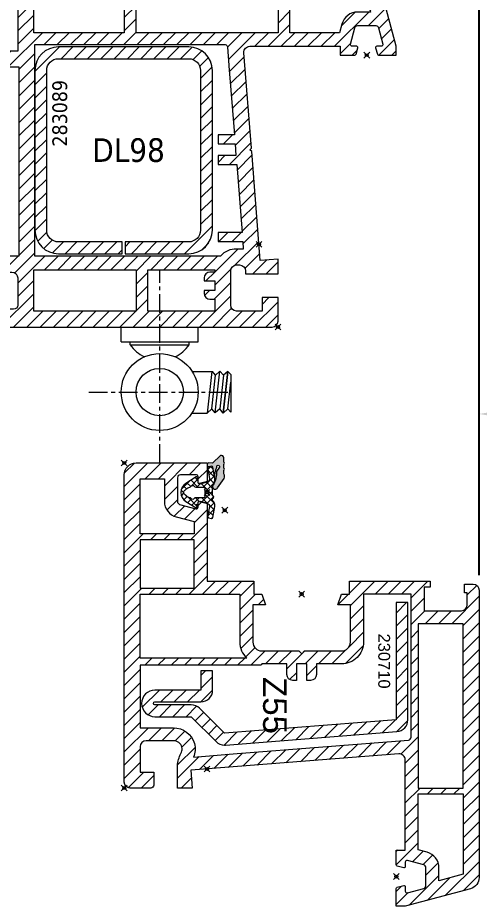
# Model space of a CAD drawing. Header units: millimetres. Extents: x -20000 to 230000, y -17405 to 24510.
# Drawn here: x 4640.5 to 4718.5, y -16581.2 to -16430.9 of the extents above; entities that cross this region are included whole.
import ezdxf

# ---------------------------------------------------------------- set-up
doc = ezdxf.new("R2010")
doc.units = ezdxf.units.MM
doc.header["$PDMODE"] = 35
doc.header["$PDSIZE"] = 0.5
doc.linetypes.add('AXES', pattern=[50.800000000000004, 31.75, -6.35, 6.35, -6.35])
doc.layers.get('0').update_dxf_attribs({"lineweight": 13})
doc.layers.get('Defpoints').update_dxf_attribs({"true_color": 0xc2a584})
doc.layers.add('0 - Invisible', color=43, linetype='Continuous', lineweight=0, plot=False)
for name, color, linetype, lineweight in [('1 - Acier', 160, 'Continuous', 13), ('1 - Axe', 1, 'AXES', 0), ('1 - Cotation', 32, 'Continuous', 13), ('1 - Joint', 7, 'Continuous', 13), ('1 - PVC', 7, 'Continuous', 13)]:
    doc.layers.add(name, color=color, linetype=linetype, lineweight=lineweight)
doc.styles.get("Standard").update_dxf_attribs({"font": 'ARIALUNI.TTF'})
doc.styles.add('Texte Poralu', font='tahomabd.ttf')
doc.dimstyles.new('30 - 1000', dxfattribs={"dimtxt": 10, "dimasz": 10, "dimexe": 5, "dimexo": 2.5, "dimgap": 5, "dimtad": 1, "dimdec": 1, "dimtxsty": 'Texte Poralu', "dimcen": 5, "dimazin": 0, "dimtfac": 1, "dimtdec": 1, "dimtmove": 0, "dimatfit": 3, "dimfxl": 1, "dimarcsym": 0})
pattern_1 = [(45, (0, 0), (-1.122532015133644, 1.122532015133644), [])]

# ---------------------------------------------------------------- blocks, each defined once
blk = doc.blocks.new('Rehau - DL98')
at = {"layer": '1 - PVC', "linetype": 'ByBlock'}
h = blk.add_hatch(dxfattribs=at)
h.set_pattern_fill('ANSI31', color=256, scale=0.5, angle=270, style=0)
h.set_pattern_definition([(315, (98, 0), (1.122532015133644, 1.122532015133644), [])])
h.paths.add_polyline_path([(1.879529492071015, 37.82031643489609, 0.3966685553808879), (0, 35.8239480178454), (0, 0), (1.799999999988358, 0, 0.4689688986931894), (3.766506847430719, 2.364487062906846), (2.999999999985448, 6.499999999883585), (3, 14.99999999994179), (38, 15), (39.80000000000291, 15, 0.4689688986932354), (41.76650684743072, 17.36448706290685), (41, 21.5), (41, 22.5, -0.4142135623730951), (41.5, 23), (51.30000000000291, 23), (51.30000000000291, 16, 0.4142135623730951), (51.80000000000291, 15.5), (58.99999999998545, 15.5), (59, 18.20000000001164), (54.00000000001455, 18.20000000001164), (54.00000000001455, 23.20000000006985), (68, 23.20000000001164), (86.00000000001455, 23.20000000001164), (86.00000000001455, 18.20000000001164), (81.00000000001455, 18.20000000001164), (80.99999999998545, 15.5), (89.69999999999709, 15.5, 0.4142135623730951), (90.19999999999709, 16), (90.19999999999709, 20.5), (89.69999999999709, 20.5, -0.4142135623730951), (88.69999999999709, 21.5), (88.69999999999709, 22, -0.4142135623730951), (89.69999999999709, 23), (94.30000000000291, 23, -0.4142135623731307), (95, 22.29999999998836), (95.00000000001455, 21.5), (94.23349315256928, 17.36448706290685, 0.2850017038207022), (95, 15.40000000002328), (95, 15), (97.99999999998545, 15), (98, 25.90000000002328), (98, 66, 0.4142135623730951), (97, 67), (93, 67), (92.99999999998545, 64.29999999998836), (95.30000000000291, 64.29999999998836), (95.30000000000291, 60, -0.4142135623730951), (94.30000000000291, 59), (88.5, 59, -0.4142135623730951), (87.5, 60), (87.5, 60.5, -0.4142135623730951), (88.5, 61.5), (89, 61.5), (89, 67), (86.49999999998545, 67), (86.7624659905996, 64), (68.32562743491144, 62.5489893371705), (67.99999999998545, 62.22336190222995), (67.72188789721986, 62.50147400511196), (51.57845909573371, 61.23095860442845, -0.4374089726612938), (50.5, 62.22787593811518), (50.5, 77.5), (52, 77.5), (52, 80.00525588833261, 0.3394542588165427), (51.85176380905614, 80.19844105356606), (50.75176380902121, 80.49318516528001, 0.493145426031467), (50.5, 80.29999999998836), (50.5, 79.54999999998836, -0.4931454260510824), (50.12235428644635, 79.26022225210909), (47.37059047745424, 79.99755514250137, -0.3394542588633446), (47, 80.48051805567229), (47, 83.51948194432771, -0.3394542588633955), (47.37059047745424, 84.00244485749863), (50.1223542864609, 84.73977774789091, -0.4931454260917456), (50.5, 84.44999999995343), (50.5, 83.70000000001164, 0.4931454260900017), (50.75176380905032, 83.50681483471999), (51.85176380901248, 83.80155894643394, 0.3394542589447556), (52, 83.9947441117256), (52.00000000001455, 87.00000000005821), (50.49999999995634, 87.00000000005821), (39.48236190978787, 84.04783277120441, 0.3394542588633612), (38, 82.11598111863714), (38, 40)])
h.paths.add_polyline_path([(38, 37.29508844472002), (38, 17.70000000001164), (2.30000000000291, 17.70000000001164), (2.30000000000291, 35.14077809988521)], flags=16)
h.paths.add_polyline_path([(40, 37.413897450082, 0.327538221718526), (40.69999999999709, 38.3678366515087), (40.69999999998254, 41), (48.19999999999709, 41), (48.19999999999709, 25.70000000001164), (46.30000000000291, 25.70000000001164), (44, 25.70000000001164), (40, 25.70000000001164)], flags=16)
h.paths.add_polyline_path([(40.70000000001164, 43), (40.69999999999709, 67), (48.20000000001164, 67), (48.20000000001164, 43)], flags=16)
h.paths.add_polyline_path([(50.19999999999709, 57.56843380007194), (50.19999999999709, 57.95192733907606, -0.3913924554663752), (50.66077045215934, 58.45038600597763), (53.69999999999709, 58.68957855878398), (53.83241696543701, 58.70000000001164), (65.5, 59.61825869936729), (65.49999999998545, 56.89999999996508), (67, 56.90000000002328), (67, 59.73631125950487), (69, 59.89371467323508), (69, 56.90000000002328), (70.5, 56.89999999996508), (70.5, 60.01176723343087), (82, 60.91683686187025), (82.00000000001455, 56.89999999996508), (83.50000000001455, 56.90000000002328), (83.5, 61.03488942218246), (84.79999999998836, 61.13720164098777), (84.80000000000291, 60.5), (84.80000000000291, 60, 0.2288714561773755), (86, 57.27236366062425), (86, 25.90000000002328), (50.19999999999709, 25.90000000002328)], flags=16)
h.paths.add_polyline_path([(40.69999999999709, 69.00000000005821), (40.70000000001164, 81.5788522270741), (44.69999999999709, 82.65064899693243), (44.69999999999709, 80.48051805567229, 0.3394542588589886), (46.77530667366227, 77.77592574205482), (48.19999999999709, 77.39418031577952), (48.19999999999709, 69)], flags=16)
h.paths.add_polyline_path([(88.30000000000291, 43), (95.29999999998836, 42.99999999994179), (95.30000000000291, 25.70000000006985), (88.29999999998836, 25.70000000006985)], flags=16)
h.paths.add_polyline_path([(88.30000000001746, 45), (88.30000000000291, 56.29999999998836), (88.69999999999709, 56.29999999998836), (88.69999999999709, 55.5, 0.4142135623730951), (89.69999999999709, 54.5), (90.19999999998254, 54.5), (90.19999999999709, 56.30000000004657), (91.80000000001746, 56.30000000004657), (91.80000000000291, 54.5), (92.30000000000291, 54.5, 0.4142135623730951), (93.30000000000291, 55.5), (93.30000000000291, 56.29999999998836), (95.30000000000291, 56.29999999998836), (95.30000000000291, 45)], flags=16)
h.paths.add_polyline_path([(98.00000000001455, 15.00000000005821), (95, 15.00000000005821), (95, 0, 0.4142135623730951), (98, 3)], flags=17)
at = {"layer": '0 - Invisible'}
for p in [(52, 82), (84.00000000000001, 63.78258921149752), (2.220446049250313e-16, 37.70689655175541), (70, 18.20000000001164), (95, 15), (98, 15)]:
    blk.add_point(p, dxfattribs=at)
at = {"layer": '0 - Invisible', "linetype": 'ByBlock'}
blk.add_point((98, 67), dxfattribs=at)
at = {"layer": '1 - PVC', "linetype": 'ByBlock'}
for points in [[(98, 66, 0.4142135623730951), (97, 67), (93, 67), (93, 64.29999999998836), (95.30000000000291, 64.29999999998836), (95.30000000000291, 60, -0.4142135623730951), (94.30000000000291, 59), (88.5, 59, -0.4142135623730951), (87.5, 60), (87.5, 60.5, -0.4142135623730951), (88.5, 61.5), (89, 61.5), (89, 67), (86.5, 67), (86.76246599058504, 64), (68.32562743491144, 62.5489893372287), (68, 62.22336190228816), (67.7218878971762, 62.50147400511196), (67.72102791935322, 62.50140632339753), (51.57845909573371, 61.23095860442845, -0.4374089726786299), (50.5, 62.22787593817338), (50.5, 77.5), (52, 77.5), (52, 80.00525588833261, 0.3394542588632405), (51.85176380901248, 80.19844105356606), (50.75176380902121, 80.49318516528001, 0.493145426031467), (50.5, 80.29999999998836), (50.5, 79.54999999998836, -0.4931454260314353), (50.1223542864609, 79.26022225210909), (47.37059047745424, 79.99755514250137, -0.3394542588633447), (47, 80.48051805567229), (47, 83.51948194432771, -0.3394542588633955), (47.37059047745424, 84.00244485749863), (50.1223542864609, 84.73977774789091, -0.4931454260314429), (50.5, 84.45000000001164), (50.5, 83.70000000001164, 0.4931454260310607), (50.75176380902121, 83.50681483471999), (51.85176380901248, 83.80155894643394, 0.339454258863612), (52, 83.99474411166739), (52, 87), (50.5, 87), (39.48236190978787, 84.04783277120441, 0.3394542588633613), (38, 82.11598111863714), (38, 40), (1.879529492071015, 37.82031643489609, 0.3966685553893087), (0, 35.82394801778719), (0, 0), (1.799999999988358, 0, 0.4689688986931894), (3.766506847430719, 2.364487062906846), (3, 6.5), (3, 15), (38, 15), (39.80000000000291, 15, 0.4689688986932354), (41.76650684743072, 17.36448706290685), (41, 21.5), (41, 22.5, -0.4142135623730951), (41.5, 23), (51.30000000000291, 23), (51.30000000000291, 16, 0.4142135623730951), (51.80000000000291, 15.5), (59, 15.5), (59, 18.20000000001164), (54, 18.20000000001164), (54, 23.20000000001164), (68, 23.20000000001164), (86, 23.20000000001164), (86, 18.20000000001164), (81, 18.20000000001164), (81, 15.5), (89.69999999999709, 15.5, 0.4142135623730951), (90.19999999999709, 16), (90.19999999999709, 20.5), (89.69999999999709, 20.5, -0.4142135623730951), (88.69999999999709, 21.5), (88.69999999999709, 22, -0.4142135623730951), (89.69999999999709, 23), (94.30000000000291, 23, -0.4142135623731307), (95, 22.29999999998836), (95, 21.5), (94.23349315256928, 17.36448706290685, 0.2850017038207023), (95, 15.40000000002328), (95, 0, 0.4142135623730951), (98, 3), (98, 25.90000000002328), (98, 66, 0.4142135623730951)], [(40.69999999999709, 69), (40.69999999999709, 81.5788522270741), (44.69999999999709, 82.65064899681602), (44.69999999999709, 80.48051805567229, 0.3394542588634359), (46.77530667372048, 77.77592574205482), (48.19999999999709, 77.39418031577952), (48.19999999999709, 69), (40.69999999999709, 69)], [(50.19999999999709, 57.56843380007194), (50.19999999999709, 57.95192733907606, -0.2851213255996621), (50.4781196481199, 58.40000000002328, -0.09560243916984297), (50.66077045213024, 58.45038600597763), (53.69999999999709, 58.68957855878398), (53.83241696543701, 58.70000000001164), (65.5, 59.61825869936729), (65.5, 56.90000000002328), (67, 56.90000000002328), (67, 59.73631125956308), (69, 59.89371467323508), (69, 56.90000000002328), (70.5, 56.90000000002328), (70.5, 60.01176723348908), (82, 60.91683686192846), (82, 56.90000000002328), (83.5, 56.90000000002328), (83.5, 61.03488942218246), (84.80000000000291, 61.13720164104598), (84.80000000000291, 60.5), (84.80000000000291, 60, 0.2288714561773755), (86, 57.27236366062425), (86, 25.90000000002328), (50.19999999999709, 25.90000000002328), (50.19999999999709, 57.56843380007194)], [(88.30000000000291, 45), (88.30000000000291, 56.29999999998836), (88.69999999999709, 56.29999999998836), (88.69999999999709, 55.5, 0.4142135623730951), (89.69999999999709, 54.5), (90.19999999999709, 54.5), (90.19999999999709, 56.29999999998836), (91.80000000000291, 56.29999999998836), (91.80000000000291, 54.5), (92.30000000000291, 54.5, 0.4142135623730951), (93.30000000000291, 55.5), (93.30000000000291, 56.29999999998836), (95.30000000000291, 56.29999999998836), (95.30000000000291, 45), (88.30000000000291, 45)], [(40, 37.413897450082, 0.327538221718526), (40.69999999999709, 38.3678366515087), (40.69999999999709, 41), (48.19999999999709, 41), (48.19999999999709, 25.70000000001164), (46.30000000000291, 25.70000000001164), (44, 25.70000000001164), (40, 25.70000000001164), (40, 37.413897450082, 0.327538221718526)]]:
    blk.add_lwpolyline(points, format="xyb", close=True, dxfattribs=at)
for points in [[(40.69999999999709, 43), (40.69999999999709, 67), (48.19999999999709, 67), (48.19999999999709, 43), (40.69999999999709, 43)], [(88.30000000000291, 43), (95.30000000000291, 43), (95.30000000000291, 25.70000000001164), (88.30000000000291, 25.70000000001164), (88.30000000000291, 43)], [(38, 37.29508844472002), (38, 17.70000000001164), (2.30000000000291, 17.70000000001164), (2.30000000000291, 35.14077809988521), (38, 37.29508844472002)]]:
    blk.add_lwpolyline(points, close=True, dxfattribs=at)
blk = doc.blocks.new('Rehau - Renfort TR 35 61')
at = {"layer": '1 - Acier', "linetype": 'ByBlock'}
h = blk.add_hatch(dxfattribs=at)
h.set_pattern_fill('ANSI31', color=256, scale=0.5, style=0)
h.set_pattern_definition(pattern_1)
h.paths.add_polyline_path([(4, 15, 0.4142135623730951), (0, 11), (0, 0.25), (2, 0.25), (2, 11, -0.4142135623730951), (4, 13), (31, 13, -0.4142135623730951), (33, 11), (33, -11, -0.4142135623730951), (31, -13), (4, -13, -0.4142135623730951), (2, -11), (2, -0.25), (0, -0.25), (0, -11, 0.4142135623730951), (4, -15), (31, -15, 0.4142135623730951), (35, -11), (35, 11, 0.4142135623730951), (31, 15)])
blk.add_lwpolyline([(4, 15), (31, 15, -0.414213562373095), (35, 11), (35, -11, -0.414213562373095), (31, -15), (4, -15, -0.414213562373095), (0, -11), (0, -0.25), (2, -0.25), (2, -11, 0.414213562373095), (4, -13), (31, -13, 0.414213562373095), (33, -11), (33, 11, 0.414213562373095), (31, 13), (4, 13, 0.414213562373095), (2, 11), (2, 0.25), (0, 0.25), (0, 11, -0.414213562373095)], format="xyb", close=True, dxfattribs=at)
blk = doc.blocks.new('*U846')
at = {"rotation": 270}
blk.add_blockref('Rehau - DL98', (-32.5, -4.999999999999994), dxfattribs=at)
at = {"xscale": -1, "rotation": 270}
blk.add_blockref('Rehau - Renfort TR 35 61', (8.400000000023283, -90.59999999999854), dxfattribs=at)
at = {"insert": (-2.375052806397434, -66.83033066757343), "char_height": 2.5, "attachment_point": 5, "rotation": 90, "style": 'Texte Poralu'}
blk.add_mtext('283089', dxfattribs=at)
at = {"insert": (9.234216900047613, -73.09999999999127), "char_height": 4, "attachment_point": 5, "style": 'Texte Poralu'}
blk.add_mtext('DL98', dxfattribs=at)
blk = doc.blocks.new('*U176')
at = {"layer": '1 - Acier', "linetype": 'ByBlock'}
for p, q in [((-26.5, -7.105427357601002e-15), (-13.5, -7.105427357601002e-15)), ((-26.5, -2.500000000000007), (-26.5, -7.105427357601002e-15)), ((-13.5, -2.500000000000007), (-13.5, -7.105427357601002e-15)), ((-26.5, -2.500000000000007), (-13.5, -2.500000000000007)), ((-25, -3.000000000000007), (-25, -2.500000000000007)), ((-25, -3.000000000000007), (-15, -3.000000000000007)), ((-15, -3.000000000000007), (-15, -2.500000000000007)), ((-10.63381388181006, -14.49948800471612), (-9.823276712733787, -7.449952445866082)), ((-9.823276712733787, -7.449952445866082), (-10.57984771989868, -8.159964323393076)), ((-9.823276712733787, -7.449952445866082), (-10.57984771989868, -8.159964323393076)), ((-9.22448565531522, -8.159964323393076), (-9.823276712733787, -7.449952445866082)), ((-9.22448565531522, -8.159964323393076), (-9.823276712733787, -7.449952445866082)), ((-14.49111371317122, -7.550047554133933), (-11.09422320961312, -7.550047554133933)), ((-11.18976042306167, -7.550047554133933), (-11.96753589631408, -14.55004755413393)), ((-11.21096488914918, -13.84003567660694), (-10.57984771989868, -8.159964323393076)), ((-11.21096488914918, -13.84003567660694), (-10.57984771989868, -8.159964323393076)), ((-10.57984771989868, -8.159964323393076), (-11.09422320961312, -7.550047554133933)), ((-9.22448565531522, -8.159964323393076), (-9.855602824580274, -13.84003567660694)), ((-9.22448565531522, -8.159964323393076), (-9.855602824580274, -13.84003567660694)), ((-9.256811767147155, -14.55004755413393), (-8.479036293894751, -7.550047554133933)), ((-8.479036293894751, -7.550047554133933), (-9.256811767147155, -14.55004755413393)), ((-8.479036293894751, -7.550047554133933), (-9.22448565531522, -8.159964323393076)), ((-8.479036293894751, -7.550047554133933), (-9.22448565531522, -8.159964323393076)), ((-8, -8.029087041621104), (-8.479036293894751, -7.550047554133933)), ((-8, -8.029087041621104), (-8.479036293894751, -7.550047554133933)), ((-8, -8.029087041621104), (-8, -14.41161041113083)), ((-8.500240759996814, -13.84003567660694), (-8, -9.337855496851269)), ((-8.500240759996814, -13.84003567660694), (-8, -9.337855496851269)), ((-14.55507921421668, -14.55004755413393), (-11.96753589631408, -14.55004755413393)), ((-11.21096488914918, -13.84003567660694), (-11.96753589631408, -14.55004755413393)), ((-11.21096488914918, -13.84003567660694), (-11.96753589631408, -14.55004755413393)), ((-10.63381388181006, -14.49948800471612), (-11.21096488914918, -13.84003567660694)), ((-10.63381388181006, -14.49948800471612), (-11.21096488914918, -13.84003567660694)), ((-9.855602824580274, -13.84003567660694), (-10.63381388181006, -14.49948800471612)), ((-9.855602824580274, -13.84003567660694), (-10.63381388181006, -14.49948800471612)), ((-9.256811767147155, -14.55004755413393), (-9.855602824580274, -13.84003567660694)), ((-9.256811767147155, -14.55004755413393), (-9.855602824580274, -13.84003567660694)), ((-8.500240759996814, -13.84003567660694), (-9.256811767147155, -14.55004755413393)), ((-8.500240759996814, -13.84003567660694), (-9.256811767147155, -14.55004755413393)), ((-8, -14.41161041113083), (-8.500240759996814, -13.84003567660694))]:
    blk.add_line(p, q, dxfattribs=at)
for radius in [6.5, 4]:
    blk.add_circle((-20, -11.00000000000001), radius, dxfattribs=at)
for start, end in [(215.0332129383062, 245.0619269598844), (294.9380730401148, 324.9667870616938)]:
    blk.add_arc((-20, 0.5053588675218563), 6.106352494752564, start, end, dxfattribs=at)
at = {"layer": '1 - Axe', "color": 1, "linetype": 'AXES', "ltscale": 0.1}
for p, q in [((-20, -23.00000000000001), (-20, 9.567678486637298)), ((-32, -11.00000000000001), (-8, -11.00000000000001))]:
    blk.add_line(p, q, dxfattribs=at)
blk = doc.blocks.new('Rehau - Renfort 230710')
at = {"layer": '1 - Acier'}
h = blk.add_hatch(dxfattribs=at)
h.set_pattern_fill('ANSI31', color=256, scale=0.5, style=0)
h.set_pattern_definition(pattern_1)
h.paths.add_polyline_path([(13.32000033283475, -0.957883839131682), (17.53421389520918, -5.172097401504288, 0.198912367379658), (18.94842745758251, -5.757883839131409), (25.07000033283657, -5.757883839131409, -0.4142135623730951), (25.32000033283657, -6.007883839131409, -0.4142135623730951), (25.07000033283657, -6.257883839131409), (17.32000033283657, -6.257883839131409, 0.4142135623730951), (15.32000033283657, -8.25788383913141), (15.32000033283657, -11.54213030334813), (17.32000033283657, -11.54213030334813), (17.32000033283657, -8.25788383913141), (25.07000033283657, -8.25788383913141, 0.4142135623730951), (27.32000033283657, -6.007883839131409, 0.4142135623730951), (25.07000033283657, -3.757883839131409), (18.94842745758251, -3.75788383913141), (14.73421389520809, 0.4563297232411969, 0.198912367379658), (13.32000033283475, 1.042116160868318, 0.0196374777712513), (13.16308214138007, 1.035950828335444), (-15.83691785862175, -1.246398669579321, 0.3913924554629739), (-17.67999966716525, -3.240233337045083), (-17.67999966716525, -23.09155236980678), (-15.67999966716525, -23.09155236980678), (-15.67999966716525, -3.240233337045083)])
blk.add_lwpolyline([(13.16308214138007, 1.035950828335444), (-15.83691785862175, -1.246398669579321, 0.391392455462974), (-17.67999966716525, -3.240233337045083), (-17.67999966716525, -23.09155236980678), (-15.67999966716525, -23.09155236980678), (-15.67999966716525, -3.240233337045083), (13.32000033283475, -0.9578838391316822), (17.53421389520918, -5.172097401504288, 0.198912367379658), (18.94842745758251, -5.757883839131409), (25.07000033283657, -5.757883839131409, -0.414213562373095), (25.32000033283657, -6.007883839131409, -0.414213562373095), (25.07000033283657, -6.257883839131409), (17.32000033283657, -6.257883839131409, 0.414213562373095), (15.32000033283657, -8.25788383913141), (15.32000033283657, -11.54213030334813), (17.32000033283657, -11.54213030334813), (17.32000033283657, -8.25788383913141), (25.07000033283657, -8.25788383913141, 0.414213562373095), (27.32000033283657, -6.007883839131409, 0.414213562373095), (25.07000033283657, -3.757883839131409), (18.94842745758251, -3.757883839131409), (14.73421389520809, 0.4563297232411969, 0.198912367379658), (13.32000033283475, 1.042116160868318, 0.0196374777712513)], format="xyb", close=True, dxfattribs=at)
blk = doc.blocks.new('Rehau - Gamme Performance - Z55')
at = {"layer": '1 - PVC'}
h = blk.add_hatch(dxfattribs=at)
h.set_pattern_fill('ANSI31', color=256, scale=0.5, angle=90, style=0)
h.set_pattern_definition([(225, (0, 0), (-1.122532015133644, 1.122532015133644), [])])
edge = h.paths.add_edge_path(flags=16)
edge.add_line((-65.87251832466427, 51.19881142177838), (-65.47091301459295, 49.70000000000073))
edge.add_line((-65.47091301459295, 49.70000000000073), (-56, 49.70000000000073))
edge.add_line((-56, 49.70000000000073), (-56, 57.29999999999927))
edge.add_line((-56, 57.29999999999927), (-69.57885222706682, 57.29999999999928))
edge.add_line((-69.57885222706682, 57.29999999999928), (-70.677443916029, 53.19999999999892))
edge.add_line((-70.677443916029, 53.19999999999892), (-68.48051805564319, 53.19999999999892))
edge.add_arc((-68.48051805564319, 50.50000000000004), 2.69999999999888, 15.000000000040075, 90, ccw=False)
h.paths.add_polyline_path([(-27.20000000352593, 57.30000000000109), (-27.20000000352593, 49.70000000000073), (-55, 49.70000000000073), (-55, 57.30000000000109)], flags=16)
edge = h.paths.add_edge_path()
edge.add_line((-52.29999999999563, 5.000000000000004), (-54.5, 5.000000000000004))
edge.add_arc((-54.5, 4.500000000000004), 0.5, 90, 180)
edge.add_line((-55, 4.500000000000004), (-55, 1.000000000000004))
edge.add_arc((-54, 1.000000000000003), 1, 180, 270)
edge.add_line((-54, 3.306546357697854e-15), (-2, 1.224646799147351e-16))
edge.add_arc((-2, 2), 2, 270, 360)
edge.add_line((1.224646799147353e-16, 2), (8.572527594031472e-16, 14))
edge.add_line((8.572527594031472e-16, 14), (-3.005255888325336, 14))
edge.add_arc((-3.005255888324402, 13.80000000000172), 0.1999999999982798, 90.00000000026766, 165.00000000006)
edge.add_line((-3.198441053580608, 13.85176380902158), (-3.493185165250906, 12.75176380902121))
edge.add_arc((-3.299999999994521, 12.69999999999905), 0.1999999999990494, 164.9999999994347, 269.9999999996813)
edge.add_line((-3.299999999995634, 12.5), (-2.299999999995634, 12.5))
edge.add_arc((-2.299999999998362, 12.20000000000164), 0.2999999999983629, -5.210836206970271e-10, 89.99999999947892, ccw=False)
edge.add_line((-1.999999999999999, 12.19999999999891), (-1.999999999999999, 9.5))
edge.add_arc((-2.499999999999502, 9.499999999999503), 0.4999999999995028, -90.00000000005701, 5.701394911739044e-11, ccw=False)
edge.add_line((-2.5, 9), (-6.519481944349536, 9))
edge.add_arc((-6.519481944348197, 9.499999999998188), 0.4999999999981881, 194.9999999998352, 269.99999999984664, ccw=False)
edge.add_line((-7.002444857491354, 9.370590477448786), (-7.739777747883635, 12.12235428646818))
edge.add_arc((-7.449999999996928, 12.19999999999979), 0.3000000000002084, 90.0000000000307, 195.0000000001583, ccw=False)
edge.add_line((-7.449999999997089, 12.5), (-6.699999999997089, 12.5))
edge.add_arc((-6.699999999998201, 12.69999999999905), 0.1999999999990489, 270.0000000003186, 375.0000000005654)
edge.add_line((-6.506814834741816, 12.75176380902121), (-6.801558946412114, 13.85176380902158))
edge.add_arc((-6.994744111668309, 13.80000000000173), 0.1999999999982653, 14.99999999993691, 89.99999999973564)
edge.add_line((-6.994744111667386, 14), (-20.00000000352884, 14))
edge.add_line((-20.00000000352884, 14), (-20.00000000352884, 21.89999999999964))
edge.add_line((-20.00000000352884, 21.89999999999964), (-22.20000000352593, 21.89999999999964))
edge.add_line((-22.20000000352593, 21.89999999999964), (-22.20000000352593, 23.24485357832054))
edge.add_line((-22.20000000352593, 23.24485357832054), (-24.00000000352884, 23.89999999999964))
edge.add_line((-24.00000000352884, 23.89999999999964), (-24.00000000352884, 21.75))
edge.add_line((-24.00000000352884, 21.75), (-30.30000000352447, 21.75))
edge.add_arc((-30.30000000352447, 23.25), 1.5, 180, 270, ccw=False)
edge.add_line((-31.80000000352447, 23.25), (-31.80000000352447, 29.5))
edge.add_line((-31.80000000352447, 29.5), (-32.30000000352447, 30))
edge.add_line((-32.30000000352447, 30), (-31.80000000352447, 30.5))
edge.add_line((-31.80000000352447, 30.5), (-31.80000000352447, 36.75))
edge.add_arc((-30.30000000352447, 36.75), 1.5, 90, 180, ccw=False)
edge.add_line((-30.30000000352447, 38.25), (-24.00000000352884, 38.25))
edge.add_line((-24.00000000352884, 38.25), (-24.00000000352884, 36.10000000000036))
edge.add_line((-24.00000000352884, 36.10000000000036), (-22.20000000352593, 36.75514642167946))
edge.add_line((-22.20000000352593, 36.75514642167946), (-22.20000000352593, 38.10000000000036))
edge.add_line((-22.20000000352593, 38.10000000000036), (-20.00000000352884, 38.10000000000036))
edge.add_line((-20.00000000352884, 38.10000000000036), (-20.00000000352884, 51.70000000000073))
edge.add_line((-20.00000000352884, 51.70000000000073), (-21.00000000352884, 51.70000000000073))
edge.add_line((-21.00000000352884, 51.70000000000073), (-21.00000000352884, 50.70000000000073))
edge.add_line((-21.00000000352884, 50.70000000000073), (-25.00000000352884, 50.70000000000073))
edge.add_line((-25.00000000352884, 50.70000000000073), (-25.00000000352884, 57))
edge.add_arc((-24.00000000352884, 57), 1, 90, 180, ccw=False)
edge.add_line((-24.00000000352884, 58), (-22.00000000352884, 58))
edge.add_line((-22.00000000352884, 58), (-22.00000000352884, 57.5))
edge.add_line((-22.00000000352884, 57.5), (-20.50000000352884, 57.5))
edge.add_line((-20.50000000352884, 57.5), (-20.50000000352884, 59))
edge.add_arc((-21.50000000352884, 59), 1, 0, 90)
edge.add_line((-21.50000000352884, 60), (-30.00000000352884, 60))
edge.add_line((-30.00000000352884, 60), (-70.11598111865169, 60.00000000000001))
edge.add_arc((-70.1159811186501, 58.00000000000266), 1.999999999997343, 90.00000000004562, 165.0000000000639)
edge.add_line((-72.04783277122624, 58.51763809020486), (-75, 47.50000000000001))
edge.add_line((-75, 47.50000000000001), (-75, 46.00000000000001))
edge.add_line((-75, 46.00000000000001), (-71.99474411166739, 46.00000000000001))
edge.add_arc((-71.99474411166878, 46.19999999999825), 0.1999999999982407, 270.000000000399, 345.0000000006081)
edge.add_line((-71.80155894641211, 46.14823619098025), (-71.50681483474182, 47.24823619098243))
edge.add_arc((-71.69999999999817, 47.30000000000173), 0.1999999999982765, 345.0000000002252, 449.9999999996906)
edge.add_line((-71.69999999999709, 47.50000000000001), (-72.44999999999709, 47.50000000000001))
edge.add_arc((-72.44999999999695, 47.8000000000002), 0.3000000000001961, 164.9999999998384, 269.9999999999729, ccw=False)
edge.add_line((-72.73977774788364, 47.87764571353183), (-72.00244485749863, 50.62940952255122))
edge.add_arc((-71.5194819443508, 50.49999999999819), 0.5000000000036422, 89.9999999998551, 164.9999999999016, ccw=False)
edge.add_line((-71.51948194434954, 51.00000000000183), (-68.48051805564319, 51.00000000000001))
edge.add_arc((-68.48051805564357, 50.50000000000242), 0.4999999999975842, 14.99999999999801, 89.99999999995612, ccw=False)
edge.add_line((-67.99755514250137, 50.62940952255304), (-67.26022225210909, 47.87764571353183))
edge.add_arc((-67.5499999999955, 47.8), 0.2999999999999861, -90.00000000002439, 15.000000000212992, ccw=False)
edge.add_line((-67.54999999999563, 47.50000000000001), (-68.29999999999563, 47.50000000000001))
edge.add_arc((-68.2999999999979, 47.29999999999871), 0.200000000001296, 89.9999999993527, 194.9999999986473)
edge.add_line((-68.49318516525818, 47.24823619098243), (-68.19844105358061, 46.14823619098025))
edge.add_arc((-68.00525588832438, 46.19999999999768), 0.1999999999976693, 194.9999999992672, 269.9999999997273)
edge.add_line((-68.00525588832534, 46.00000000000001), (-65.5, 46.00000000000001))
edge.add_line((-65.5, 46.00000000000001), (-65.5, 47.50000000000001))
edge.add_line((-65.5, 47.50000000000001), (-50.22787593817338, 47.5))
edge.add_arc((-50.22787593817412, 46.50000000000196), 0.9999999999980389, -4.500000000040188, 89.99999999995771, ccw=False)
edge.add_line((-49.230958604443, 46.42154090427357), (-52, 11.23753400942223))
edge.add_line((-52, 11.23753400942224), (-55, 11.5))
edge.add_line((-55, 11.5), (-55, 9.000000000000004))
edge.add_line((-55, 9.000000000000004), (-51.50847331320983, 9.000000000000004))
edge.add_arc((-51.5084733132132, 14.00000000000103), 5.000000000001023, 270.0000000000385, 295.0000000000382)
edge.add_line((-49.39538200450625, 9.46846106481826), (-48.92550278250565, 9.687569344445368))
edge.add_arc((-48.41836086841914, 8.600000000007077), 1.199999999993857, 74.20892022657262, 115.0000000000137, ccw=False)
edge.add_arc((-48.5, 8.311321888265972), 1.499999999999998, 1.34718902700115e-11, 74.20892022657029, ccw=False)
edge.add_line((-47, 8.311321888266324), (-47, 3.70000000000073))
edge.add_arc((-48, 3.70000000000073), 1, -90, 0, ccw=False)
edge.add_line((-48, 2.700000000000731), (-52.29999999999563, 2.700000000000731))
edge.add_line((-52.29999999999563, 2.700000000000731), (-52.29999999999563, 5.000000000000004))
edge = h.paths.add_edge_path(flags=16)
edge.add_arc((-35.80000000352447, 28.5), 1, 180, 270)
edge.add_line((-35.80000000352447, 27.5), (-34.00000000352884, 27.5))
edge.add_line((-34.00000000352884, 27.5), (-34.00000000352884, 23.25))
edge.add_arc((-34.00000000352702, 23.05000000000109), 0.1999999999989086, 90.0000000005211, 180.0000000005211)
edge.add_line((-34.20000000352593, 23.04999999999928), (-34.20000000352593, 2.699999999998912))
edge.add_line((-34.20000000352593, 2.699999999998911), (-44.79999999999563, 2.699999999998911))
edge.add_line((-44.79999999999563, 2.699999999998911), (-44.79999999999563, 4.199999999998911))
edge.add_line((-44.79999999999563, 4.199999999998911), (-44.79999999999563, 5.800000000001094))
edge.add_line((-44.79999999999563, 5.800000000001094), (-44.79999999999563, 8.311321888266324))
edge.add_arc((-48.49999999999427, 8.311321888267054), 3.699999999998631, 359.9999999999887, 434.2089202265474)
edge.add_arc((-48.41836086841614, 8.599999999998895), 3.400000000002142, 74.20892022654432, 113.1443181339283)
edge.add_line((-49.75472569586418, 11.72636035158576), (-49.17440767002699, 19.10000000000037))
edge.add_line((-49.17440767002699, 19.10000000000037), (-46.89684091042, 48.03922954786503))
edge.add_arc((-46.39838224355474, 48.00000000000131), 0.4999999999986852, 90.00000000000807, 175.5000000000115, ccw=False)
edge.add_line((-46.39838224355481, 48.5), (-31.90000000353029, 48.5))
edge.add_line((-31.90000000353029, 48.5), (-22.20000000352593, 48.5))
edge.add_line((-22.20000000352593, 48.5), (-22.20000000352593, 40.44999999999891))
edge.add_line((-22.20000000352593, 40.44999999999891), (-30.30000000352447, 40.44999999999891))
edge.add_arc((-30.30000000352732, 36.74999999999739), 3.700000000001523, 89.99999999995588, 179.9999999999595)
edge.add_line((-34.00000000352884, 36.75), (-34.00000000352884, 32.5))
edge.add_line((-34.00000000352884, 32.5), (-35.80000000352447, 32.5))
edge.add_arc((-35.80000000352447, 31.5), 1, 90, 179.9999999999998)
edge.add_line((-36.80000000352447, 31.5), (-36.80000000352447, 30.89999999999964))
edge.add_line((-36.80000000352447, 30.89999999999964), (-34.00000000352884, 30.89999999999964))
edge.add_line((-34.00000000352884, 30.89999999999964), (-34.00000000352884, 29.10000000000037))
edge.add_line((-34.00000000352884, 29.10000000000037), (-36.80000000352447, 29.10000000000037))
edge.add_line((-36.80000000352447, 29.10000000000037), (-36.80000000352447, 28.5))
edge = h.paths.add_edge_path(flags=16)
edge.add_line((-22.20000000352593, 2.69999999999891), (-22.20000000352593, 19.54999999999927))
edge.add_line((-22.20000000352593, 19.54999999999927), (-30.30000000352447, 19.54999999999928))
edge.add_arc((-30.30000000352655, 23.2500000000047), 3.700000000005421, 223.1362588713335, 270.0000000000321, ccw=False)
edge.add_line((-33.00000000352884, 20.72017787186451), (-33.00000000352884, 2.699999999998912))
edge.add_line((-33.00000000352884, 2.699999999998911), (-22.20000000352593, 2.69999999999891))
h.paths.add_polyline_path([(-13, 11.79999999999927), (-13, 2.699999999998909), (-21.20000000352593, 2.69999999999891), (-21.20000000352593, 11.79999999999927)], flags=16)
edge = h.paths.add_edge_path(flags=16)
edge.add_arc((-6.519481944347775, 9.499999999998549), 2.699999999999276, 194.9999999999267, 269.99999999996265, ccw=False)
edge.add_line((-9.127481675328454, 8.801188578225265), (-9.931010774045717, 11.79999999999927))
edge.add_line((-9.931010774045717, 11.79999999999927), (-12, 11.79999999999927))
edge.add_line((-12, 11.79999999999927), (-12, 2.699999999998909))
edge.add_line((-12, 2.699999999998909), (-2.69999999999709, 2.699999999998909))
edge.add_line((-2.69999999999709, 2.699999999998909), (-2.699999999997089, 6.799999999999272))
edge.add_line((-2.699999999997089, 6.799999999999272), (-6.519481944349536, 6.799999999999272))
at = {"layer": '0 - Invisible'}
for p in [(-69.98342188930837, 46.00000000000001), (-22.19000000000232, 29.99500000000262), (-7.999999999999999, 17), (-51.78258921149632, 14), (-4.994999999995342, 13.99999989999924), (-55, 3.367778697655221e-15), (0, 0)]:
    blk.add_point(p, dxfattribs=at)
at = {"layer": '1 - PVC', "linetype": 'ByBlock', "flags": 128}
for points in [[(-52.29999999999563, 5.000000000000004), (-54.5, 5.000000000000004, 0.414213562373095), (-55, 4.500000000000004), (-55, 1.000000000000003, 0.414213562373095), (-54, 3.306546357697854e-15), (-2, 1.224646799147353e-16, 0.414213562373095), (1.224646799147353e-16, 2), (8.572527594031472e-16, 14), (-3.005255888325336, 14, 0.339454258862365), (-3.198441053580608, 13.85176380902158), (-3.493185165250906, 12.75176380902121, 0.4931454260326414), (-3.299999999995634, 12.5), (-2.299999999995634, 12.5, -0.414213562373095), (-1.999999999999999, 12.19999999999891), (-1.999999999999999, 9.5, -0.4142135623736777), (-2.5, 9), (-6.519481944349535, 9, -0.3394542588634316), (-7.002444857491354, 9.370590477448786), (-7.739777747883635, 12.12235428646818, -0.4931454260319969), (-7.449999999997089, 12.5), (-6.699999999997089, 12.5, 0.4931454260326414), (-6.506814834741816, 12.75176380902121), (-6.801558946412114, 13.85176380902158, 0.3394542588623977), (-6.994744111667386, 14), (-20.00000000352884, 14), (-20.00000000352884, 21.89999999999964), (-22.20000000352593, 21.89999999999964), (-22.20000000352593, 23.24485357832054), (-24.00000000352884, 23.89999999999964), (-24.00000000352884, 21.75), (-30.30000000352447, 21.75, -0.414213562373095), (-31.80000000352447, 23.25), (-31.80000000352447, 29.5), (-32.30000000352447, 30), (-31.80000000352447, 30.5), (-31.80000000352447, 36.75, -0.414213562373095), (-30.30000000352447, 38.25), (-24.00000000352884, 38.25), (-24.00000000352884, 36.10000000000036), (-22.20000000352593, 36.75514642167946), (-22.20000000352593, 38.10000000000036), (-20.00000000352884, 38.10000000000036), (-20.00000000352884, 51.70000000000073), (-21.00000000352884, 51.70000000000073), (-21.00000000352884, 50.70000000000073), (-25.00000000352884, 50.70000000000073), (-25.00000000352884, 57, -0.414213562373095), (-24.00000000352884, 58), (-22.00000000352884, 58), (-22.00000000352884, 57.5), (-20.50000000352884, 57.5), (-20.50000000352884, 59, 0.414213562373095), (-21.50000000352884, 60), (-30.00000000352884, 60), (-70.11598111865169, 60.00000000000001, 0.3394542588634644), (-72.04783277122624, 58.51763809020486), (-75, 47.50000000000001), (-75, 46.00000000000001), (-71.99474411166739, 46.00000000000001, 0.3394542588644011), (-71.80155894641211, 46.14823619098025), (-71.50681483474182, 47.24823619098243, 0.493145426028392), (-71.69999999999709, 47.50000000000001), (-72.44999999999709, 47.50000000000001, -0.4931454260320239), (-72.73977774788364, 47.87764571353183), (-72.00244485749863, 50.62940952255122, -0.3394542588636037), (-71.51948194434954, 51.00000000000183), (-68.48051805564319, 51.00000000000001, -0.3394542588631731), (-67.99755514250137, 50.62940952255304), (-67.26022225210909, 47.87764571353183, -0.4931454260325909), (-67.54999999999563, 47.50000000000001), (-68.29999999999563, 47.50000000000001, 0.4931454260274696), (-68.49318516525818, 47.24823619098243), (-68.19844105358061, 46.14823619098025, 0.3394542588656097), (-68.00525588832534, 46.00000000000001), (-65.5, 46.00000000000001), (-65.5, 47.50000000000001), (-50.22787593817338, 47.5, -0.437408972678621), (-49.230958604443, 46.42154090427357), (-52, 11.23753400942224), (-55, 11.5), (-55, 9.000000000000004), (-51.50847331320983, 9.000000000000004, 0.10951781168324), (-49.39538200450625, 9.46846106481826), (-48.92550278250565, 9.687569344445368, -0.1798882176655075), (-48.0918043421043, 9.754712446941998, -0.3356092712833857), (-47, 8.311321888266324), (-47, 3.70000000000073, -0.414213562373095), (-48, 2.700000000000731), (-52.29999999999563, 2.700000000000731)], [(-65.87251832466427, 51.19881142177838), (-65.47091301459295, 49.70000000000073), (-56, 49.70000000000073), (-56, 57.29999999999927), (-69.57885222706682, 57.29999999999928), (-70.677443916029, 53.19999999999892), (-68.48051805564319, 53.19999999999892, -0.3394542588631813)], [(-36.80000000352447, 28.5, 0.414213562373095), (-35.80000000352447, 27.5), (-34.00000000352884, 27.5), (-34.00000000352884, 23.25, 0.414213562373095), (-34.20000000352593, 23.04999999999928), (-34.20000000352593, 2.699999999998911), (-44.79999999999563, 2.699999999998911), (-44.79999999999563, 4.199999999998911), (-44.79999999999563, 5.800000000001094), (-44.79999999999563, 8.311321888266324, 0.335609271283394), (-47.49311737718381, 11.87168526633286, 0.1715412382788157), (-49.75472569586418, 11.72636035158576), (-49.17440767002699, 19.10000000000037), (-46.89684091042, 48.03922954786503, -0.3913924554631052), (-46.39838224355481, 48.5), (-31.90000000353029, 48.5), (-22.20000000352593, 48.5), (-22.20000000352593, 40.44999999999891), (-30.30000000352447, 40.44999999999891, 0.4142135623731134), (-34.00000000352884, 36.75), (-34.00000000352884, 32.5), (-35.80000000352447, 32.5, 0.414213562373095), (-36.80000000352447, 31.5), (-36.80000000352447, 30.89999999999964), (-34.00000000352884, 30.89999999999964), (-34.00000000352884, 29.10000000000037), (-36.80000000352447, 29.10000000000037)], [(-22.20000000352593, 2.69999999999891), (-22.20000000352593, 19.54999999999927), (-30.30000000352447, 19.54999999999928, -0.2073801119521994), (-33.00000000352884, 20.72017787186451), (-33.00000000352884, 2.699999999998911)], [(-6.519481944349536, 6.799999999999272, -0.3394542588635505), (-9.127481675328454, 8.801188578225265), (-9.931010774045717, 11.79999999999927), (-12, 11.79999999999927), (-12, 2.699999999998909), (-2.69999999999709, 2.699999999998909), (-2.699999999997089, 6.799999999999272)]]:
    blk.add_lwpolyline(points, format="xyb", close=True, dxfattribs=at)
at = {"layer": '1 - PVC', "linetype": 'ByBlock'}
for points in [[(-27.20000000352593, 57.30000000000109), (-27.20000000352593, 49.70000000000073), (-55, 49.70000000000073), (-55, 57.30000000000109)], [(-13, 11.79999999999927), (-13, 2.699999999998909), (-21.20000000352593, 2.69999999999891), (-21.20000000352593, 11.79999999999927)]]:
    blk.add_lwpolyline(points, close=True, dxfattribs=at)
blk = doc.blocks.new('*U428')
at = {"layer": '1 - Joint', "linetype": 'ByBlock'}
blk.add_hatch(color=256, dxfattribs=at).paths.add_polyline_path([(2.837325350334595, 3.139991519083196), (2.837230218505284, 3.783950421553527, 0.5773502691894579), (2.837179043450761, 4.130360579289117), (2.837082144486431, 4.786281435543059, 0.5773502691909409), (2.837030969431908, 5.132691593276831), (2.836925737877665, 5.845016760584257, 0.4193348017584231), (2.27370869603874, 6.282638477367072), (0.9436061346323195, 4.973423669500335), (0.3123396824385063, 5.000109868433356, 0.4776593921746675), (0.003963884089444891, 4.649794824750643), (0.1108990051861845, 4.024656032906933, -0.406954113261026), (0.3554536081701379, 4.364833528126837), (0.7494759464625539, 4.434306012226443, -0.4186793779256662), (0.9816712415331502, 4.269069366799158), (1.304053628361999, 2.355574123706901, -0.1252863138081158), (1.658837343635242, 4.297025540807226, -1.387029410552403), (2.110892919166418, 4.301161987306841), (1.585120378506418, 3.56910120961038, -0.153630631233487), (1.052299900505204, 1.300656256895308, 0.167658565838902), (0.9341191521853036, 1.032052687149189), (0.9341191521853036, 0.9581185570023079, 0.7449870863440491), (1.777665545088894, 0.7801199396617445), (2.905789576016105, 2.370638600377788, 0.2506215972346258)])
h = blk.add_hatch(dxfattribs=at)
h.set_pattern_fill('ANSI37', color=256, scale=0.25, style=0)
h.set_pattern_definition([(45, (0, 0), (-0.561266007566822, 0.5612660075668221), []), (135, (0, 0), (-0.5612660075668221, -0.561266007566822), [])])
h.paths.add_polyline_path([(0.9341191521853036, 0.9581185570023079, -0.04115551601890488), (0.9341191521853036, 1.032052687149189), (0.9341191521853036, 1.363633654231307, 0.2771051803063581), (1.304053628362454, 2.355574123705082), (0.981165421449078, 4.272071653411331, 0.4142135623735269), (0.7494759464620991, 4.434306012226443), (0.3554536081701379, 4.364833528126837, 0.4069541132610259), (0.1108990051861845, 4.024656032906933), (0.3987534679972673, 2.341869411793596, -0.388878731853411), (0.0357591140418666, 1.772082409815994), (-1.225078089887574, 1.434242099237963, -0.4142135623730951), (-1.525078089887756, 1.734242099237236), (-1.525078089887756, 2.010642202159943), (-1.714314720503807, 2.010642202159943), (-1.543816532480377, 2.376276746312215, 0.1095178116833867), (-1.525078089887301, 2.460800398659558, 0.414213562372962), (-1.725078089887574, 2.660800398660286, 0.1408717361745996), (-1.831281991344894, 2.63027231761771), (-3.57761294758302, 1.535889472777854, 0.2582714339693256), (-4.421777834461864, 0.01064220215994364, 0.2582714339694442), (-3.577612947582566, -1.514605068457967), (-1.83128199134535, -2.608987913296005, 0.1408717361754908), (-1.725078089887575, -2.639515994340399, 0.4142135623730951), (-1.525078089887757, -2.439515994339672, 0.1095178116837978), (-1.543816532480378, -2.354992341990509), (-1.714314720503808, -1.989357797840057), (-1.525078089887757, -1.989357797840057), (-1.525078089887757, -1.789357797841148, -0.414213562373428), (-1.22507808988712, -1.489357797840057), (0.03575911404186594, -1.827198108418088, -0.3888787318534718), (0.3987534679972664, -2.39698511039569), (0.1041466368151297, -4.067783476015393, 0.04366094290853437), (0.1011081874175936, -4.102513111547523, 0.3639702342659416), (0.2663785518843717, -4.299474662149805), (0.758899242387087, -4.386319348443067, 0.03772682989310878), (0.7888898933433658, -4.389301645021987, 0.3706939118394439), (0.9905904285233184, -4.224087433374734), (1.314452114771029, -2.387376540084006, 0.2713813844121956), (0.9341191521853032, -1.342260662717308), (0.9341191521853032, -0.9891440048413644, 1), (0.9341191521853033, -0.5891440048399093)])
h.paths.add_polyline_path([(-0.3658808478144236, 0.7106422021588515), (-0.3658808478144239, -0.6893577978407847, -0.4142135623735945), (-0.5658808478146967, -0.8893577978415123), (-1.902162592191417, -0.889357797839693, 0.2679491924312639), (-2.16197021332664, -1.039357797841148, -0.2679491924311203), (-2.421777834462318, -1.189357797838965, -0.2713242461924865), (-2.683452612631299, -1.036076271353522, 0.2434314752799365), (-2.913794247934675, -0.8844355081109819, -0.2106048335014689), (-3.543891381010326, -0.5238521096653124, 0.1163404642471713), (-3.648952251402989, -0.434769724362922, -0.2819206211492917), (-3.921777834462318, 0.01064220215994355, -0.2819206211492656), (-3.648952251402989, 0.45605412868099, 0.1163404642473058), (-3.543891381010326, 0.5451365139851994, -0.2106048335014686), (-2.913794247934675, 0.9057199124308687, 0.2434314752799362), (-2.683452612631299, 1.057360675673408, -0.2713242461923491), (-2.421777834462318, 1.210642202160671, -0.2679491924311201), (-2.16197021332664, 1.060642202159216, 0.2679491924306129), (-1.902162592192326, 0.9106422021595794), (-0.5658808478142416, 0.9106422021595791, -0.4142135623730951)], flags=16)
at = {"layer": '0 - Invisible', "linetype": 'ByBlock'}
blk.add_point((0, 0), dxfattribs=at)
at = {"layer": '1 - Joint', "linetype": 'ByBlock'}
for points in [[(2.110892919166418, 4.301161987306841), (1.585120378506418, 3.56910120961038, -0.153630631233487), (1.052299900505204, 1.300656256895308, 1.132680330705248), (1.777665545088894, 0.7801199396617445), (2.905789576016105, 2.370638600377788, 0.2506215972346257), (2.837325350334595, 3.139991519083196), (2.837230218505284, 3.783950421553527, 0.577350269189458), (2.837179043450761, 4.130360579289117), (2.837082144486431, 4.786281435543059, 0.5773502691894251), (2.837030969431908, 5.132691593275012), (2.836925737877665, 5.845016760584257, 0.4193348017583478), (2.27370869603874, 6.282638477367072), (0.9436061346323195, 4.973423669500335), (0.3123396824385063, 5.000109868433356, 0.4776593921746676), (0.003963884089444891, 4.649794824750643), (0.3987534679972673, 2.341869411793596, -0.3888787318534825), (0.0357591140418666, 1.772082409815994), (-1.225078089887574, 1.434242099237963, -0.414213562373095), (-1.525078089887756, 1.734242099237236), (-1.525078089887756, 2.010642202159943), (-1.714314720503807, 2.010642202159943), (-1.543816532480377, 2.376276746312215, 0.1095178116833867), (-1.525078089887301, 2.460800398659558, 0.4142135623729619), (-1.725078089887574, 2.660800398660286, 0.1408717361754908), (-1.831281991345349, 2.63027231761771), (-3.57761294758302, 1.535889472777854, 0.2582714339693255), (-4.421777834461864, 0.01064220215994364, 0.2582714339693255), (-3.577612947583475, -1.514605068457967), (-1.83128199134535, -2.608987913296005, 0.1408717361754908), (-1.725078089887575, -2.639515994340399, 0.414213562373095), (-1.525078089887757, -2.439515994339672, 0.1095178116831429), (-1.543816532479923, -2.354992341990509), (-1.714314720503808, -1.989357797840057), (-1.525078089887757, -1.989357797840057), (-1.525078089887757, -1.789357797841148, -0.414213562373095), (-1.225078089887575, -1.489357797840057), (0.03575911404186594, -1.827198108418088, -0.3888787318534718), (0.3987534679972664, -2.39698511039569), (0.1041466368151297, -4.067783476015393, 0.04366094290853437), (0.1011081874175936, -4.102513111547523, 0.3639702342662791), (0.2663785518843717, -4.299474662149805), (0.758899242387087, -4.386319348443067, 0.03772682989310878), (0.7888898933433658, -4.389301645021987, 0.3706939118394439), (0.9905904285233184, -4.224087433374734), (1.314452114771029, -2.387376540084006, 0.2713813844121955), (0.9341191521853032, -1.342260662717308), (0.9341191521853032, -0.9891440048413644, 0.9999999999999999), (0.9341191521853033, -0.5891440048399093), (0.9341191521853036, 1.363633654231307, 0.277105180306966), (1.304053628361999, 2.355574123706901, -0.1252863138081164), (1.658837343635242, 4.297025540807226, -1.387029410552403)], [(-3.648952251402989, 0.45605412868099, 0.1163404642473058), (-3.543891381010326, 0.5451365139851994, -0.2106048335014686), (-2.913794247934675, 0.9057199124308687, 0.2434314752799362), (-2.683452612631299, 1.057360675673408, -0.2713242461923491), (-2.421777834462318, 1.210642202160671, -0.2679491924311201), (-2.16197021332664, 1.060642202159216, 0.2679491924311205), (-1.902162592191416, 0.9106422021595794), (-0.5658808478142416, 0.9106422021595791, -0.414213562373095), (-0.3658808478144236, 0.7106422021588515), (-0.3658808478144239, -0.6893577978407847, -0.414213562373095), (-0.565880847814242, -0.8893577978415123), (-1.902162592191417, -0.889357797839693, 0.2679491924312639), (-2.16197021332664, -1.039357797841148, -0.2679491924311203), (-2.421777834462318, -1.189357797838965, -0.2713242461924865), (-2.683452612631299, -1.036076271353522, 0.2434314752799365), (-2.913794247934675, -0.8844355081109819, -0.2106048335014689), (-3.543891381010326, -0.5238521096653124, 0.1163404642471713), (-3.648952251402989, -0.434769724362922, -0.2819206211492917), (-3.921777834462318, 0.01064220215994355, -0.2819206211492657)]]:
    blk.add_lwpolyline(points, format="xyb", close=True, dxfattribs=at)
blk.add_lwpolyline([(1.304053628361999, 2.355574123706901), (0.981165421449078, 4.272071653411331, 0.4142135623729482), (0.7494759464625539, 4.434306012226443), (0.3554536081701379, 4.364833528126837, 0.40695411326285), (0.1108990051861845, 4.024656032905114)], format="xyb", dxfattribs=at)
blk = doc.blocks.new('*U849')
at = {"xscale": -1, "rotation": 359.9999999999999}
blk.add_blockref('Rehau - Gamme Performance - Z55', (-8.000000000000002, -17), dxfattribs=at)
for name, p, rotation in [('Rehau - Renfort 230710', (38.68499985238304, 13.27000033283547), 269.9999999999999), ('*U428', (-3.005000000004658, -3.000000100000761), 89.99999999999999)]:
    blk.add_blockref(name, p, dxfattribs=dict(rotation=rotation))
for s, insert, char_height, attachment_point in [('230710', (25.51910699895234, 27.95000000000061), 2, 2), ('Z55', (33.03975328692468, 8.449999999997084), 4, 5)]:
    blk.add_mtext(s, dxfattribs=dict(insert=insert, char_height=char_height, attachment_point=attachment_point))
blk = doc.blocks.new('*D864')
at = {"layer": '1 - Cotation', "color": 0, "lineweight": -2, "transparency": 16777216}
for p, q in [((5545.5, -16439.72246432257), (5545.5, -16502.93343461567)), ((4718.5, -16525.2224643261), (4718.5, -16492.93343461567)), ((4728.5, -16497.93343461567), (5535.5, -16497.93343461567))]:
    blk.add_line(p, q, dxfattribs=at)
at = {"layer": '1 - Cotation', "color": 0, "transparency": 16777216}
for points in [[(4728.5, -16496.266767949), (4728.5, -16499.60010128234), (4718.5, -16497.93343461567)], [(5535.5, -16496.266767949), (5535.5, -16499.60010128234), (5545.5, -16497.93343461567)]]:
    blk.add_solid(points, dxfattribs=at)
at = {"layer": 'Defpoints', "color": 0, "transparency": 16777216}
for p in [(5545.5, -16437.22246432257), (5545.5, -16497.93343461567), (4718.5, -16527.7224643261)]:
    blk.add_point(p, dxfattribs=at)
at = {"layer": '1 - Cotation', "color": 0, "transparency": 16777216, "insert": (5132, -16487.7050934471), "char_height": 10, "attachment_point": 5, "style": 'Texte Poralu'}
blk.add_mtext('827', dxfattribs=at)
blk = doc.blocks.new('*D866')
at = {"layer": '1 - Cotation', "color": 0, "lineweight": -2, "transparency": 16777216}
for p, q in [((4650, -16375.22246432257), (4650, -16331.88916326972)), ((4718.5, -16525.2224643261), (4718.5, -16331.88916326972)), ((4708.5, -16336.88916326972), (4660, -16336.88916326972))]:
    blk.add_line(p, q, dxfattribs=at)
at = {"layer": '1 - Cotation', "color": 0, "transparency": 16777216}
for points in [[(4660, -16335.22249660305), (4660, -16338.55582993639), (4650, -16336.88916326972)], [(4708.5, -16335.22249660305), (4708.5, -16338.55582993639), (4718.5, -16336.88916326972)]]:
    blk.add_solid(points, dxfattribs=at)
at = {"layer": 'Defpoints', "color": 0, "transparency": 16777216}
for p in [(4650, -16336.88916326972), (4650, -16377.72246432257), (4718.5, -16527.7224643261)]:
    blk.add_point(p, dxfattribs=at)
at = {"layer": '1 - Cotation', "color": 0, "transparency": 16777216, "insert": (4684.25, -16325.53254809175), "char_height": 10, "attachment_point": 5, "style": 'Texte Poralu'}
blk.add_mtext('68,5', dxfattribs=at)

msp = doc.modelspace()

# ---------------------------------------------------------------- block references
for name, p in [('*U846', (4650, -16380.22246432257)), ('*U176', (4684.5, -16483.22246432257))]:
    msp.add_blockref(name, p)
at = {"rotation": 270}
msp.add_blockref('*U849', (4675.5, -16514.22246432257), dxfattribs=at)

# ---------------------------------------------------------------- dimensions: what is measured, and where the dimension line sits
at = {"layer": '1 - Cotation'}
for base, p2, picture, middle in [((4650, -16336.88916326972), (4650, -16377.72246432257), '*D866', (4684.25, -16325.53254809175)), ((5545.5, -16497.93343461567), (5545.5, -16437.22246432257), '*D864', (5132, -16487.7050934471))]:
    dim = msp.add_linear_dim(base=base, p1=(4718.5, -16527.7224643261), p2=p2, dimstyle='30 - 1000', dxfattribs=at)
    dim.commit()
    dim.dimension.update_dxf_attribs({"geometry": picture, "text_midpoint": middle})

doc.saveas('drawing.dxf')
